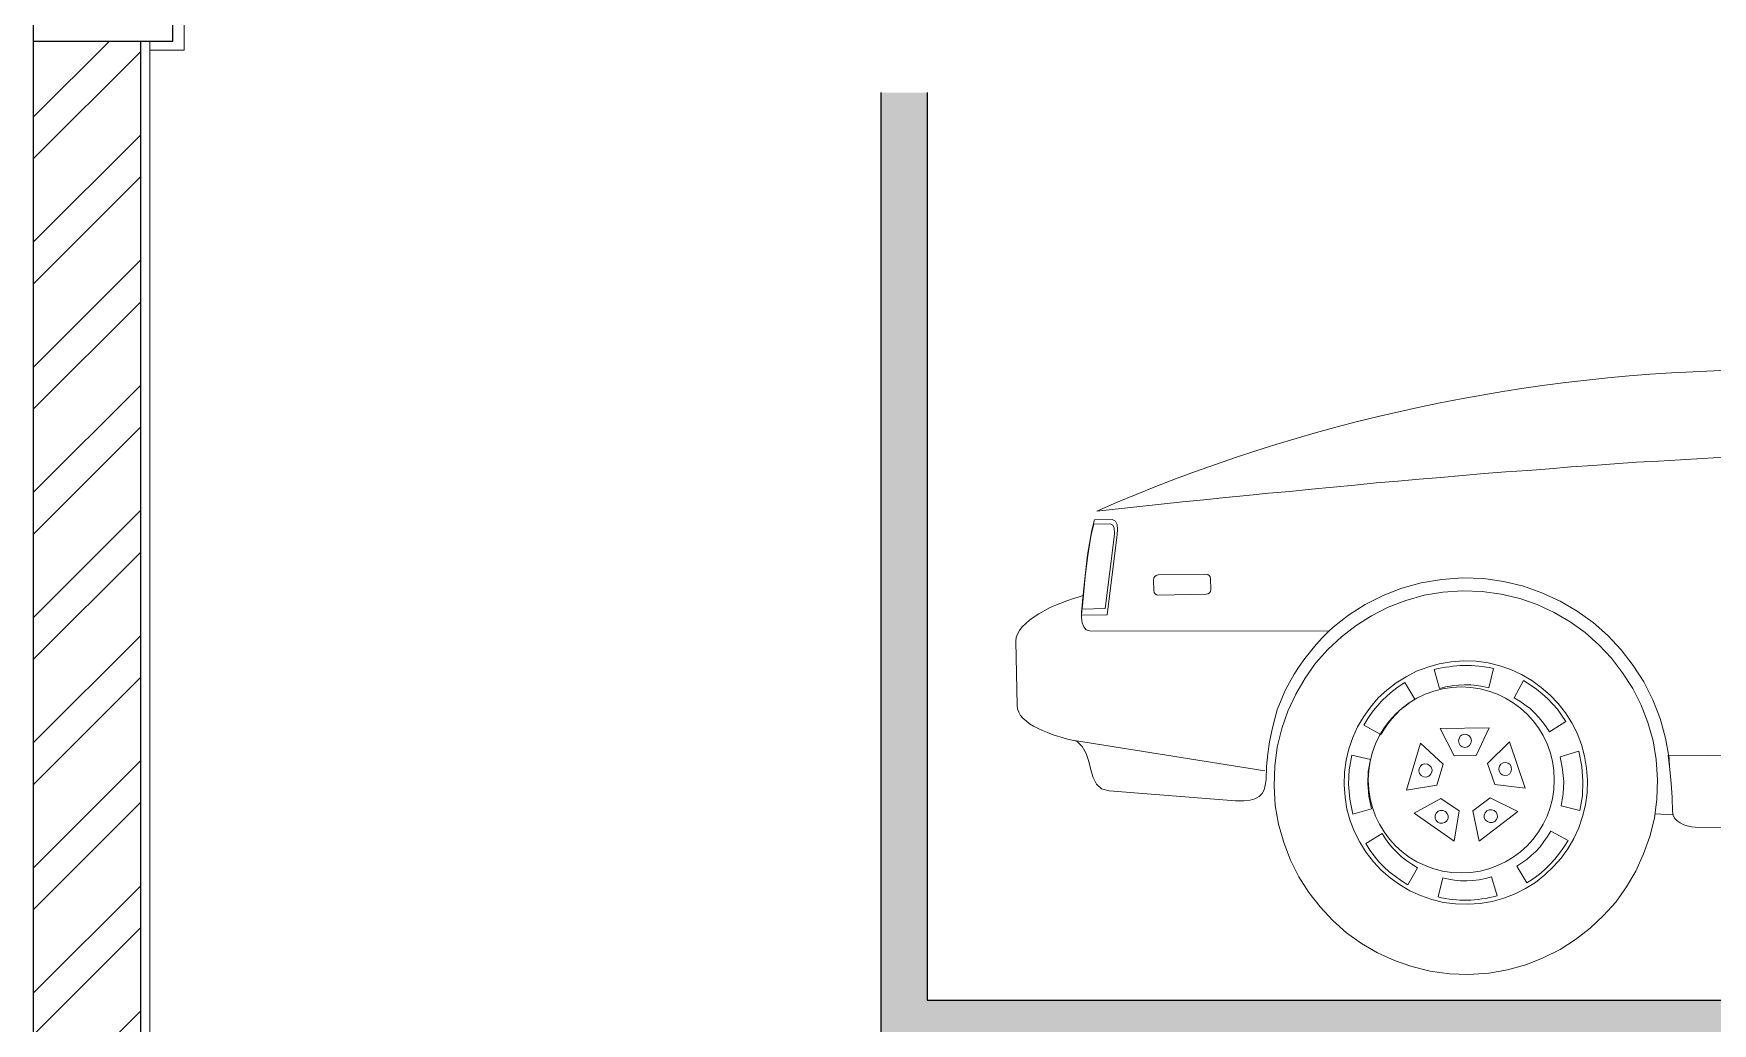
# Model space of a CAD drawing. Header units: metres. Extents: x 29392 to 32022, y 3934 to 33962.
# Drawn here: x 29707.879 to 29711.493, y 4060.292 to 4062.423 of the extents above; entities that cross this region are included whole.
import ezdxf

# ---------------------------------------------------------------- set-up
doc = ezdxf.new("R2010")
doc.units = ezdxf.units.M
for name, color, linetype, lineweight in [('finiture', 7, 'Continuous', 20), ('HATCH', 250, 'Continuous', 13), ('PLASTER', 252, 'Continuous', 15)]:
    doc.layers.add(name, color=color, linetype=linetype, lineweight=lineweight)

msp = doc.modelspace()

# ---------------------------------------------------------------- hatches: boundary and pattern name
at = {"transparency": 16777216}
h = msp.add_hatch(color=256, dxfattribs=at)
h.dxf.hatch_style = 1
h.paths.add_polyline_path([(29709.7027, 4062.2957), (29709.8027, 4062.2957), (29709.8027, 4060.3423), (29715.1139, 4060.3423), (29715.5864, 4060.2423), (29709.8027, 4060.2423), (29709.8027, 4058.1888), (29709.7027, 4058.1888)])
at = {"layer": 'HATCH', "transparency": 16777216}
h = msp.add_hatch(dxfattribs=at)
h.set_pattern_fill('ANSI32', color=256, scale=0.02)
h.set_pattern_definition([(45, (27323.3869, 3346.19325), (-0.134703842, 0.134703842), []), (45, (27323.4767, 3346.19325), (-0.134703842, 0.134703842), [])])
h.paths.add_polyline_path([(29708.1091, 4058.0388), (29707.8791, 4058.0388), (29707.8791, 4062.4068), (29708.1091, 4062.4068)])

# ---------------------------------------------------------------- linework, layer by layer
at = {"color": 252, "true_color": 0x939598, "transparency": 16777216}
msp.add_line((29707.8791, 4058.0388), (29707.8791, 4099.1868), dxfattribs=at)
at = {"transparency": 16777216}
for p, q in [((29707.8791, 4059.9568), (29707.8791, 4062.9568)), ((29708.1791, 4062.4068), (29708.1791, 4062.9568)), ((29707.8791, 4062.4068), (29708.1791, 4062.4068)), ((29708.1091, 4062.4068), (29708.1091, 4058.0388)), ((29709.7027, 4062.2957), (29709.7027, 4058.1888)), ((29709.8027, 4062.2957), (29709.8027, 4060.3423)), ((29709.8027, 4060.3423), (29715.1139, 4060.3423))]:
    msp.add_line(p, q, dxfattribs=at)
at = {"layer": 'finiture', "transparency": 16777216}
for p, q in [((29711.2827, 4061.4965), (29711.2361, 4061.4931)), ((29711.3299, 4061.5), (29711.2827, 4061.4965)), ((29711.3772, 4061.5028), (29711.3299, 4061.5)), ((29711.4245, 4061.5056), (29711.3772, 4061.5028)), ((29711.471, 4061.5084), (29711.4245, 4061.5056)), ((29711.5183, 4061.5112), (29711.471, 4061.5084)), ((29710.8157, 4061.4597), (29710.7691, 4061.4556)), ((29710.8622, 4061.4639), (29710.8157, 4061.4597)), ((29710.9088, 4061.4674), (29710.8622, 4061.4639)), ((29710.9554, 4061.4716), (29710.9088, 4061.4674)), ((29711.0019, 4061.4757), (29710.9554, 4061.4716)), ((29711.0485, 4061.4792), (29711.0019, 4061.4757)), ((29711.0957, 4061.4827), (29711.0485, 4061.4792)), ((29711.1423, 4061.4861), (29711.0957, 4061.4827)), ((29711.1889, 4061.4903), (29711.1423, 4061.4861)), ((29711.2361, 4061.4931), (29711.1889, 4061.4903)), ((29710.4452, 4061.4243), (29710.3987, 4061.4194)), ((29710.4911, 4061.4284), (29710.4452, 4061.4243)), ((29710.5377, 4061.4333), (29710.4911, 4061.4284)), ((29710.5836, 4061.4375), (29710.5377, 4061.4333)), ((29710.6301, 4061.4423), (29710.5836, 4061.4375)), ((29710.6767, 4061.4465), (29710.6301, 4061.4423)), ((29710.7232, 4061.4507), (29710.6767, 4061.4465)), ((29710.7691, 4061.4556), (29710.7232, 4061.4507)), ((29710.2138, 4061.3999), (29710.1679, 4061.3951)), ((29710.2604, 4061.4048), (29710.2138, 4061.3999)), ((29710.3062, 4061.4097), (29710.2604, 4061.4048)), ((29710.3528, 4061.4146), (29710.3062, 4061.4097)), ((29710.3987, 4061.4194), (29710.3528, 4061.4146)), ((29710.152, 4061.3256), (29710.1568, 4061.3513)), ((29710.1561, 4061.3443), (29710.1617, 4061.3666)), ((29710.1568, 4061.3513), (29710.1631, 4061.3763)), ((29710.1617, 4061.3666), (29710.1964, 4061.3673)), ((29710.1631, 4061.3763), (29710.2013, 4061.377)), ((29710.1964, 4061.3673), (29710.2027, 4061.3645)), ((29710.2013, 4061.377), (29710.2083, 4061.3736)), ((29710.2027, 4061.3645), (29710.2055, 4061.3583)), ((29710.2055, 4061.3583), (29710.2062, 4061.3485)), ((29710.2083, 4061.3736), (29710.2117, 4061.3659)), ((29710.2117, 4061.3659), (29710.2124, 4061.3555)), ((29710.2124, 4061.3555), (29710.2117, 4061.3443)), ((29710.1478, 4061.3006), (29710.152, 4061.3256)), ((29710.1485, 4061.2992), (29710.152, 4061.3221)), ((29710.152, 4061.3221), (29710.1561, 4061.3443)), ((29710.2055, 4061.3388), (29710.186, 4061.1852)), ((29710.2117, 4061.3443), (29710.1902, 4061.172)), ((29710.2062, 4061.3485), (29710.2055, 4061.3388)), ((29710.145, 4061.2748), (29710.1478, 4061.3006)), ((29710.1457, 4061.2762), (29710.1485, 4061.2992)), ((29710.1395, 4061.2227), (29710.1422, 4061.2491)), ((29710.1408, 4061.2304), (29710.1429, 4061.2533)), ((29710.1422, 4061.2491), (29710.145, 4061.2748)), ((29710.1429, 4061.2533), (29710.1457, 4061.2762)), ((29710.291, 4061.2512), (29710.2903, 4061.2471)), ((29710.2903, 4061.2471), (29710.291, 4061.2241)), ((29710.293, 4061.254), (29710.291, 4061.2512)), ((29710.2958, 4061.2561), (29710.293, 4061.254)), ((29710.3, 4061.2575), (29710.2958, 4061.2561)), ((29710.4028, 4061.2589), (29710.3, 4061.2575)), ((29710.407, 4061.2582), (29710.4028, 4061.2589)), ((29710.4098, 4061.2561), (29710.407, 4061.2582)), ((29710.4119, 4061.2533), (29710.4098, 4061.2561)), ((29710.4126, 4061.2491), (29710.4119, 4061.2533)), ((29710.4133, 4061.2262), (29710.4126, 4061.2491)), ((29710.9097, 4061.2481), (29710.8666, 4061.2407)), ((29710.9549, 4061.2511), (29710.9097, 4061.2481)), ((29711.0001, 4061.2496), (29710.9549, 4061.2511)), ((29711.0439, 4061.2436), (29711.0001, 4061.2496)), ((29711.0863, 4061.2332), (29711.0439, 4061.2436)), ((29710.1158, 4061.2061), (29710.1033, 4061.2019)), ((29710.1277, 4061.2095), (29710.1158, 4061.2061)), ((29710.1388, 4061.213), (29710.1277, 4061.2095)), ((29710.1367, 4061.1838), (29710.1388, 4061.2067)), ((29710.1374, 4061.197), (29710.1395, 4061.2227)), ((29710.1374, 4061.2026), (29710.1388, 4061.213)), ((29710.1388, 4061.2067), (29710.1408, 4061.2304)), ((29710.291, 4061.2241), (29710.2916, 4061.22)), ((29710.2916, 4061.22), (29710.2937, 4061.2172)), ((29710.2937, 4061.2172), (29710.2965, 4061.2151)), ((29710.2965, 4061.2151), (29710.3007, 4061.2144)), ((29710.3007, 4061.2144), (29710.4035, 4061.2165)), ((29710.4035, 4061.2165), (29710.4077, 4061.2172)), ((29710.4077, 4061.2172), (29710.4105, 4061.2193)), ((29710.4105, 4061.2193), (29710.4126, 4061.222)), ((29710.4126, 4061.222), (29710.4133, 4061.2262)), ((29710.7843, 4061.2132), (29710.7457, 4061.1939)), ((29710.8243, 4061.2288), (29710.7843, 4061.2132)), ((29710.8666, 4061.2407), (29710.8243, 4061.2288)), ((29710.8726, 4061.2137), (29710.833, 4061.2026)), ((29710.913, 4061.2206), (29710.8726, 4061.2137)), ((29710.9554, 4061.2234), (29710.913, 4061.2206)), ((29710.9977, 4061.222), (29710.9554, 4061.2234)), ((29711.0387, 4061.2165), (29710.9977, 4061.222)), ((29711.0784, 4061.2067), (29711.0387, 4061.2165)), ((29711.1159, 4061.1936), (29711.0784, 4061.2067)), ((29711.1262, 4061.2192), (29711.0863, 4061.2332)), ((29711.1655, 4061.2014), (29711.1262, 4061.2192)), ((29710.0435, 4061.1741), (29710.0331, 4061.1671)), ((29710.0547, 4061.1804), (29710.0435, 4061.1741)), ((29710.0665, 4061.1866), (29710.0547, 4061.1804)), ((29710.079, 4061.1922), (29710.0665, 4061.1866)), ((29710.0908, 4061.197), (29710.079, 4061.1922)), ((29710.1033, 4061.2019), (29710.0908, 4061.197)), ((29710.1353, 4061.1713), (29710.1374, 4061.197)), ((29710.1353, 4061.1782), (29710.1367, 4061.1908)), ((29710.1353, 4061.1657), (29710.1353, 4061.1782)), ((29710.1902, 4061.172), (29710.1353, 4061.1713)), ((29710.1367, 4061.1908), (29710.1374, 4061.2026)), ((29710.186, 4061.1852), (29710.1367, 4061.1838)), ((29710.71, 4061.1709), (29710.6768, 4061.1451)), ((29710.7457, 4061.1939), (29710.71, 4061.1709)), ((29710.7594, 4061.1699), (29710.726, 4061.1484)), ((29710.7955, 4061.188), (29710.7594, 4061.1699)), ((29710.833, 4061.2026), (29710.7955, 4061.188)), ((29711.1527, 4061.1769), (29711.1159, 4061.1936)), ((29711.1868, 4061.1567), (29711.1527, 4061.1769)), ((29711.2018, 4061.1799), (29711.1655, 4061.2014)), ((29711.2367, 4061.1554), (29711.2018, 4061.1799)), ((29710.0018, 4061.138), (29709.997, 4061.1303)), ((29710.0074, 4061.1456), (29710.0018, 4061.138)), ((29710.015, 4061.1532), (29710.0074, 4061.1456)), ((29710.0234, 4061.1602), (29710.015, 4061.1532)), ((29710.0331, 4061.1671), (29710.0234, 4061.1602)), ((29710.1367, 4061.1546), (29710.1353, 4061.1657)), ((29710.1401, 4061.1456), (29710.1367, 4061.1546)), ((29710.145, 4061.1394), (29710.1401, 4061.1456)), ((29710.1526, 4061.1372), (29710.145, 4061.1394)), ((29710.6676, 4061.1366), (29710.1526, 4061.1372)), ((29710.6537, 4061.1227), (29710.6676, 4061.1366)), ((29710.6768, 4061.1451), (29710.6676, 4061.1366)), ((29710.726, 4061.1484), (29710.6947, 4061.1241)), ((29711.2194, 4061.1338), (29711.1868, 4061.1567)), ((29711.2486, 4061.1074), (29711.2194, 4061.1338)), ((29711.268, 4061.127), (29711.2367, 4061.1554)), ((29709.9942, 4061.1227), (29709.9935, 4061.115)), ((29709.9935, 4061.115), (29709.9963, 4060.9767)), ((29709.997, 4061.1303), (29709.9942, 4061.1227)), ((29710.628, 4061.0928), (29710.6405, 4061.1081)), ((29710.6655, 4061.097), (29710.6391, 4061.0678)), ((29710.6405, 4061.1081), (29710.6537, 4061.1227)), ((29710.6947, 4061.1241), (29710.6655, 4061.097)), ((29711.2757, 4061.0782), (29711.2486, 4061.1074)), ((29711.2968, 4061.0961), (29711.268, 4061.127)), ((29710.5926, 4061.0441), (29710.6037, 4061.0608)), ((29710.6037, 4061.0608), (29710.6155, 4061.0775)), ((29710.6155, 4061.0775), (29710.628, 4061.0928)), ((29710.6391, 4061.0678), (29710.6162, 4061.0351)), ((29710.9053, 4061.0664), (29710.8803, 4061.0594)), ((29710.931, 4061.0705), (29710.9053, 4061.0664)), ((29710.9352, 4061.0615), (29710.9269, 4061.0601)), ((29710.9574, 4061.0726), (29710.931, 4061.0705)), ((29710.9429, 4061.0622), (29710.9352, 4061.0615)), ((29710.9505, 4061.0629), (29710.9429, 4061.0622)), ((29710.9588, 4061.0629), (29710.9505, 4061.0629)), ((29710.9845, 4061.0719), (29710.9574, 4061.0726)), ((29710.9665, 4061.0629), (29710.9588, 4061.0629)), ((29710.9741, 4061.0629), (29710.9665, 4061.0629)), ((29710.9825, 4061.0622), (29710.9741, 4061.0629)), ((29710.9901, 4061.0615), (29710.9825, 4061.0622)), ((29711.0102, 4061.0685), (29710.9845, 4061.0719)), ((29710.9977, 4061.0608), (29710.9901, 4061.0615)), ((29711.0061, 4061.0594), (29710.9977, 4061.0608)), ((29711.0353, 4061.0622), (29711.0102, 4061.0685)), ((29711.0596, 4061.0539), (29711.0353, 4061.0622)), ((29711.3, 4061.0469), (29711.2757, 4061.0782)), ((29711.3226, 4061.0629), (29711.2968, 4061.0961)), ((29711.3456, 4061.0272), (29711.3226, 4061.0629)), ((29710.5731, 4061.0073), (29710.5828, 4061.0261)), ((29710.5828, 4061.0261), (29710.5926, 4061.0441)), ((29710.6162, 4061.0351), (29710.5961, 4061.001)), ((29710.8122, 4061.0254), (29710.792, 4061.0094)), ((29710.8337, 4061.0386), (29710.8122, 4061.0254)), ((29710.831, 4061.0261), (29710.817, 4061.017)), ((29710.8525, 4060.9899), (29710.831, 4061.0261)), ((29710.856, 4061.0504), (29710.8337, 4061.0386)), ((29710.8803, 4061.0594), (29710.856, 4061.0504)), ((29710.9025, 4061.0559), (29710.8942, 4061.0539)), ((29710.8942, 4061.0539), (29710.906, 4061.0135)), ((29710.9109, 4061.0573), (29710.9025, 4061.0559)), ((29710.9185, 4061.0594), (29710.9109, 4061.0573)), ((29710.9269, 4061.0601), (29710.9185, 4061.0594)), ((29711.0137, 4061.058), (29711.0061, 4061.0594)), ((29711.0116, 4061.0149), (29711.0221, 4061.0559)), ((29711.0221, 4061.0559), (29711.0137, 4061.058)), ((29711.0825, 4061.0434), (29711.0596, 4061.0539)), ((29711.0867, 4061.0302), (29711.0666, 4060.9934)), ((29711.1048, 4061.0302), (29711.0825, 4061.0434)), ((29711.1006, 4061.0212), (29711.0867, 4061.0302)), ((29711.1249, 4061.0156), (29711.1048, 4061.0302)), ((29711.3216, 4061.0135), (29711.3, 4061.0469)), ((29711.3649, 4060.9886), (29711.3456, 4061.0272)), ((29710.5648, 4060.9878), (29710.5731, 4061.0073)), ((29710.5961, 4061.001), (29710.5794, 4060.9642)), ((29710.774, 4060.9927), (29710.7573, 4060.9733)), ((29710.792, 4061.0094), (29710.774, 4060.9927)), ((29710.7927, 4060.9976), (29710.7816, 4060.9864)), ((29710.8045, 4061.0073), (29710.7927, 4060.9976)), ((29710.817, 4061.017), (29710.8045, 4061.0073)), ((29710.8421, 4060.983), (29710.8525, 4060.9899)), ((29710.906, 4061.0135), (29710.9192, 4061.017)), ((29710.9192, 4061.017), (29710.9331, 4061.0191)), ((29710.9331, 4061.0191), (29710.9463, 4061.0205)), ((29710.9463, 4061.0205), (29710.9595, 4061.0212)), ((29710.9595, 4061.0212), (29710.9734, 4061.0212)), ((29710.9734, 4061.0212), (29710.9859, 4061.0198)), ((29710.9859, 4061.0198), (29710.9991, 4061.0177)), ((29710.9991, 4061.0177), (29711.0116, 4061.0149)), ((29711.0666, 4060.9934), (29711.0784, 4060.9858)), ((29711.1145, 4061.0115), (29711.1006, 4061.0212)), ((29711.127, 4061.0017), (29711.1145, 4061.0115)), ((29711.1437, 4060.999), (29711.1249, 4061.0156)), ((29711.1381, 4060.9913), (29711.127, 4061.0017)), ((29711.1492, 4060.9802), (29711.1381, 4060.9913)), ((29711.1611, 4060.9809), (29711.1437, 4060.999)), ((29711.3397, 4060.9774), (29711.3216, 4061.0135)), ((29711.3805, 4060.9486), (29711.3649, 4060.9886)), ((29709.9963, 4060.9767), (29709.997, 4060.9691)), ((29709.997, 4060.9691), (29709.9998, 4060.9621)), ((29709.9998, 4060.9621), (29710.0039, 4060.9552)), ((29710.0039, 4060.9552), (29710.0095, 4060.9489)), ((29710.5502, 4060.9454), (29710.5564, 4060.967)), ((29710.5564, 4060.967), (29710.5648, 4060.9878)), ((29710.5794, 4060.9642), (29710.5662, 4060.9267)), ((29710.7427, 4060.9531), (29710.7295, 4060.9309)), ((29710.7573, 4060.9733), (29710.7427, 4060.9531)), ((29710.7608, 4060.9621), (29710.7517, 4060.9489)), ((29710.7705, 4060.9746), (29710.7608, 4060.9621)), ((29710.7816, 4060.9864), (29710.7705, 4060.9746)), ((29710.8031, 4060.9482), (29710.8122, 4060.958)), ((29710.8122, 4060.958), (29710.8212, 4060.967)), ((29710.8212, 4060.967), (29710.8316, 4060.9753)), ((29710.8316, 4060.9753), (29710.8421, 4060.983)), ((29711.0784, 4060.9858), (29711.0895, 4060.9781)), ((29711.0895, 4060.9781), (29711.1006, 4060.9698)), ((29711.1006, 4060.9698), (29711.1103, 4060.9607)), ((29711.1103, 4060.9607), (29711.1194, 4060.951)), ((29711.1597, 4060.9684), (29711.1492, 4060.9802)), ((29711.1687, 4060.9559), (29711.1597, 4060.9684)), ((29711.1771, 4060.9607), (29711.1611, 4060.9809)), ((29711.1777, 4060.942), (29711.1687, 4060.9559)), ((29711.1903, 4060.9392), (29711.1771, 4060.9607)), ((29711.3543, 4060.9399), (29711.3397, 4060.9774)), ((29710.0095, 4060.9489), (29710.0158, 4060.9434)), ((29710.0158, 4060.9434), (29710.0234, 4060.9371)), ((29710.0234, 4060.9371), (29710.0317, 4060.9322)), ((29710.0317, 4060.9322), (29710.0415, 4060.9274)), ((29710.0415, 4060.9274), (29710.0512, 4060.9225)), ((29710.0512, 4060.9225), (29710.0616, 4060.9183)), ((29710.0616, 4060.9183), (29710.072, 4060.9142)), ((29710.5398, 4060.8982), (29710.5446, 4060.9218)), ((29710.5446, 4060.9218), (29710.5502, 4060.9454)), ((29710.5662, 4060.9267), (29710.5564, 4060.8871)), ((29710.7295, 4060.9309), (29710.7191, 4060.9079)), ((29710.7517, 4060.9489), (29710.7427, 4060.9343)), ((29710.7427, 4060.9343), (29710.7795, 4060.9142)), ((29710.7795, 4060.9142), (29710.7872, 4060.926)), ((29710.7872, 4060.926), (29710.7948, 4060.9371)), ((29710.7948, 4060.9371), (29710.8031, 4060.9482)), ((29710.9074, 4060.9274), (29711.0124, 4060.9288)), ((29710.9373, 4060.8683), (29710.9074, 4060.9274)), ((29711.0124, 4060.9288), (29710.9845, 4060.869)), ((29711.1194, 4060.951), (29711.1277, 4060.9413)), ((29711.1277, 4060.9413), (29711.1353, 4060.9309)), ((29711.1353, 4060.9309), (29711.1423, 4060.9197)), ((29711.1423, 4060.9197), (29711.1777, 4060.942)), ((29711.2021, 4060.9169), (29711.1903, 4060.9392)), ((29711.2111, 4060.8926), (29711.2021, 4060.9169)), ((29711.3654, 4060.9003), (29711.3543, 4060.9399)), ((29711.3923, 4060.9064), (29711.3805, 4060.9486)), ((29710.072, 4060.9142), (29710.0832, 4060.9107)), ((29710.0832, 4060.9107), (29710.0936, 4060.9079)), ((29710.0936, 4060.9079), (29710.1047, 4060.9044)), ((29710.1047, 4060.9044), (29710.1151, 4060.9017)), ((29710.1151, 4060.9017), (29710.1249, 4060.8996)), ((29710.12, 4060.901), (29710.53, 4060.8356)), ((29710.1249, 4060.8996), (29710.1367, 4060.8885)), ((29710.1367, 4060.8885), (29710.145, 4060.8732)), ((29710.5363, 4060.8725), (29710.5398, 4060.8982)), ((29710.5564, 4060.8871), (29710.5509, 4060.8461)), ((29710.7107, 4060.8836), (29710.7045, 4060.8586)), ((29710.7191, 4060.9079), (29710.7107, 4060.8836)), ((29710.8344, 4060.7946), (29710.865, 4060.8954)), ((29710.865, 4060.8954), (29710.9136, 4060.8502)), ((29710.9477, 4060.9058), (29710.9463, 4060.9003)), ((29710.9463, 4060.9003), (29710.9477, 4060.8947)), ((29710.9505, 4060.9107), (29710.9477, 4060.9058)), ((29710.9477, 4060.8947), (29710.9505, 4060.8905)), ((29710.9547, 4060.9135), (29710.9505, 4060.9107)), ((29710.9505, 4060.8905), (29710.9547, 4060.8878)), ((29710.9602, 4060.9149), (29710.9547, 4060.9135)), ((29710.9547, 4060.8878), (29710.9602, 4060.8864)), ((29710.9658, 4060.9135), (29710.9602, 4060.9149)), ((29710.9602, 4060.8864), (29710.9658, 4060.8878)), ((29710.97, 4060.9107), (29710.9658, 4060.9135)), ((29710.9658, 4060.8878), (29710.9706, 4060.8905)), ((29710.9734, 4060.9065), (29710.97, 4060.9107)), ((29710.9706, 4060.8905), (29710.9734, 4060.8954)), ((29710.9748, 4060.901), (29710.9734, 4060.9065)), ((29710.9734, 4060.8954), (29710.9748, 4060.901)), ((29711.0089, 4060.8516), (29711.0561, 4060.8982)), ((29711.0561, 4060.8982), (29711.0902, 4060.7988)), ((29711.2181, 4060.8676), (29711.2111, 4060.8926)), ((29711.3723, 4060.86), (29711.3654, 4060.9003)), ((29711.3998, 4060.8632), (29711.3923, 4060.9064)), ((29710.145, 4060.8732), (29710.1506, 4060.8558)), ((29710.1506, 4060.8558), (29710.1554, 4060.8384)), ((29710.5328, 4060.8169), (29710.5335, 4060.8454)), ((29710.5335, 4060.8454), (29710.5363, 4060.8725)), ((29710.5509, 4060.8461), (29710.5495, 4060.8037)), ((29710.7045, 4060.8586), (29710.701, 4060.8329)), ((29710.717, 4060.8697), (29710.7114, 4060.8384)), ((29710.7573, 4060.86), (29710.717, 4060.8697)), ((29710.7524, 4060.8343), (29710.7573, 4060.86)), ((29710.865, 4060.8461), (29710.8622, 4060.8412)), ((29710.8685, 4060.8496), (29710.865, 4060.8461)), ((29710.874, 4060.8509), (29710.8685, 4060.8496)), ((29710.8796, 4060.8502), (29710.874, 4060.8509)), ((29710.8845, 4060.8474), (29710.8796, 4060.8502)), ((29710.8879, 4060.844), (29710.8845, 4060.8474)), ((29710.89, 4060.8384), (29710.8879, 4060.844)), ((29710.9136, 4060.8502), (29710.8998, 4060.8051)), ((29710.9845, 4060.869), (29710.9373, 4060.8683)), ((29711.0249, 4060.8064), (29711.0089, 4060.8516)), ((29711.0346, 4060.8461), (29711.0332, 4060.8405)), ((29711.0381, 4060.8502), (29711.0346, 4060.8461)), ((29711.0429, 4060.853), (29711.0381, 4060.8502)), ((29711.0485, 4060.8537), (29711.0429, 4060.853)), ((29711.0533, 4060.8523), (29711.0485, 4060.8537)), ((29711.0575, 4060.8496), (29711.0533, 4060.8523)), ((29711.0603, 4060.8447), (29711.0575, 4060.8496)), ((29711.061, 4060.8391), (29711.0603, 4060.8447)), ((29711.2056, 4060.878), (29711.1652, 4060.8662)), ((29711.1652, 4060.8662), (29711.1708, 4060.8391)), ((29711.2118, 4060.8454), (29711.2056, 4060.878)), ((29711.2146, 4060.8134), (29711.2118, 4060.8454)), ((29711.2222, 4060.8419), (29711.2181, 4060.8676)), ((29711.3751, 4060.8176), (29711.3723, 4060.86)), ((29713.4391, 4060.8551), (29711.398, 4060.8697)), ((29711.398, 4060.8697), (29711.4015, 4060.8391)), ((29711.4012, 4060.8422), (29711.3998, 4060.8632)), ((29710.1554, 4060.8384), (29710.1603, 4060.8217)), ((29710.1603, 4060.8217), (29710.1673, 4060.8072)), ((29710.5307, 4060.8051), (29710.5328, 4060.8169)), ((29710.701, 4060.8329), (29710.7003, 4060.8058)), ((29710.7114, 4060.8384), (29710.71, 4060.8072)), ((29710.7517, 4060.8085), (29710.7524, 4060.8343)), ((29710.7538, 4060.7814), (29710.7517, 4060.8085)), ((29710.8622, 4060.8412), (29710.8615, 4060.8356)), ((29710.8615, 4060.8356), (29710.8629, 4060.8301)), ((29710.8629, 4060.8301), (29710.8664, 4060.8259)), ((29710.8664, 4060.8259), (29710.8713, 4060.8231)), ((29710.8713, 4060.8231), (29710.8768, 4060.8224)), ((29710.8768, 4060.8224), (29710.8824, 4060.8245)), ((29710.8824, 4060.8245), (29710.8865, 4060.828)), ((29710.8865, 4060.828), (29710.8893, 4060.8329)), ((29710.8893, 4060.8329), (29710.89, 4060.8384)), ((29711.0332, 4060.8405), (29711.0339, 4060.8349)), ((29711.0339, 4060.8349), (29711.0367, 4060.8301)), ((29711.0367, 4060.8301), (29711.0408, 4060.8273)), ((29711.0408, 4060.8273), (29711.0464, 4060.8259)), ((29711.0464, 4060.8259), (29711.052, 4060.8266)), ((29711.052, 4060.8266), (29711.0568, 4060.8294)), ((29711.0568, 4060.8294), (29711.0596, 4060.8336)), ((29711.0596, 4060.8336), (29711.061, 4060.8391)), ((29711.1708, 4060.8391), (29711.1736, 4060.8127)), ((29711.1736, 4060.8127), (29711.1722, 4060.7863)), ((29711.2139, 4060.7821), (29711.2146, 4060.8134)), ((29711.2243, 4060.8155), (29711.2222, 4060.8419)), ((29711.2236, 4060.7884), (29711.2243, 4060.8155)), ((29711.3737, 4060.7752), (29711.3751, 4060.8176)), ((29711.4015, 4060.8391), (29711.4043, 4060.8092)), ((29711.4043, 4060.8092), (29711.4064, 4060.7787)), ((29710.1673, 4060.8072), (29710.1784, 4060.7974)), ((29710.1784, 4060.7974), (29710.1944, 4060.7926)), ((29710.1944, 4060.7926), (29710.4668, 4060.771)), ((29710.4842, 4060.771), (29710.4981, 4060.7731)), ((29710.4981, 4060.7731), (29710.5085, 4060.7759)), ((29710.5085, 4060.7759), (29710.5175, 4060.7807)), ((29710.5175, 4060.7807), (29710.5238, 4060.787)), ((29710.5238, 4060.787), (29710.528, 4060.7953)), ((29710.528, 4060.7953), (29710.5307, 4060.8051)), ((29710.5495, 4060.8037), (29710.5523, 4060.7613)), ((29710.7003, 4060.8058), (29710.7024, 4060.7793)), ((29710.7024, 4060.7793), (29710.7065, 4060.7537)), ((29710.71, 4060.8072), (29710.7128, 4060.7752)), ((29710.7128, 4060.7752), (29710.7191, 4060.7425)), ((29710.7594, 4060.7543), (29710.7538, 4060.7814)), ((29710.8998, 4060.8051), (29710.8344, 4060.7946)), ((29710.8511, 4060.7446), (29710.9088, 4060.7766)), ((29710.9088, 4060.7766), (29710.9477, 4060.7495)), ((29710.9776, 4060.7495), (29711.0151, 4060.7779)), ((29711.0151, 4060.7779), (29711.0742, 4060.7481)), ((29711.0902, 4060.7988), (29711.0249, 4060.8064)), ((29711.1722, 4060.7863), (29711.1673, 4060.7606)), ((29711.2076, 4060.7509), (29711.2139, 4060.7821)), ((29711.2201, 4060.7627), (29711.2236, 4060.7884)), ((29711.3682, 4060.7342), (29711.3737, 4060.7752)), ((29711.4064, 4060.7787), (29711.4071, 4060.7481)), ((29710.4668, 4060.771), (29710.4842, 4060.771)), ((29710.5523, 4060.7613), (29710.5592, 4060.721)), ((29710.7065, 4060.7537), (29710.7135, 4060.7286)), ((29710.7191, 4060.7425), (29710.7594, 4060.7543)), ((29710.9373, 4060.6842), (29710.8511, 4060.7446)), ((29710.8984, 4060.7446), (29710.8963, 4060.7398)), ((29710.8963, 4060.7398), (29710.8963, 4060.7342)), ((29710.9025, 4060.7488), (29710.8984, 4060.7446)), ((29710.9074, 4060.7509), (29710.9025, 4060.7488)), ((29710.913, 4060.7502), (29710.9074, 4060.7509)), ((29710.9185, 4060.7481), (29710.913, 4060.7502)), ((29710.922, 4060.7439), (29710.9185, 4060.7481)), ((29710.9241, 4060.7391), (29710.922, 4060.7439)), ((29710.9241, 4060.7335), (29710.9241, 4060.7391)), ((29710.9477, 4060.7495), (29710.9373, 4060.6842)), ((29710.9908, 4060.6848), (29710.9776, 4060.7495)), ((29711.0742, 4060.7481), (29710.9908, 4060.6848)), ((29711.004, 4060.7453), (29711.0019, 4060.7405)), ((29711.0019, 4060.7405), (29711.0019, 4060.7349)), ((29711.0075, 4060.7495), (29711.004, 4060.7453)), ((29711.0124, 4060.7523), (29711.0075, 4060.7495)), ((29711.0179, 4060.7523), (29711.0124, 4060.7523)), ((29711.0235, 4060.7502), (29711.0179, 4060.7523)), ((29711.0276, 4060.7467), (29711.0235, 4060.7502)), ((29711.0297, 4060.7418), (29711.0276, 4060.7467)), ((29711.0283, 4060.7314), (29711.0304, 4060.7363)), ((29711.0304, 4060.7363), (29711.0297, 4060.7418)), ((29711.1673, 4060.7606), (29711.2076, 4060.7509)), ((29711.2056, 4060.7133), (29711.2139, 4060.7377)), ((29711.2139, 4060.7377), (29711.2201, 4060.7627)), ((29711.4084, 4060.7409), (29711.3694, 4060.7431)), ((29711.4071, 4060.7481), (29711.4085, 4060.7405)), ((29711.4085, 4060.7405), (29711.4119, 4060.7342)), ((29710.5592, 4060.721), (29710.5703, 4060.6814)), ((29710.7135, 4060.7286), (29710.7225, 4060.7043)), ((29710.7225, 4060.7043), (29710.7344, 4060.6821)), ((29710.7823, 4060.7008), (29710.7469, 4060.6793)), ((29710.7893, 4060.6897), (29710.7823, 4060.7008)), ((29710.8963, 4060.7342), (29710.8984, 4060.7293)), ((29710.8984, 4060.7293), (29710.9018, 4060.7252)), ((29710.9018, 4060.7252), (29710.9067, 4060.7231)), ((29710.9067, 4060.7231), (29710.9123, 4060.7231)), ((29710.9123, 4060.7231), (29710.9171, 4060.7245)), ((29710.9171, 4060.7245), (29710.9213, 4060.7286)), ((29710.9213, 4060.7286), (29710.9241, 4060.7335)), ((29711.0019, 4060.7349), (29711.0047, 4060.73)), ((29711.0047, 4060.73), (29711.0089, 4060.7266)), ((29711.0089, 4060.7266), (29711.0144, 4060.7245)), ((29711.0144, 4060.7245), (29711.02, 4060.7245)), ((29711.02, 4060.7245), (29711.0249, 4060.7272)), ((29711.0249, 4060.7272), (29711.0283, 4060.7314)), ((29711.1451, 4060.7064), (29711.1381, 4060.6946)), ((29711.1826, 4060.6862), (29711.1451, 4060.7064)), ((29711.1951, 4060.6904), (29711.2056, 4060.7133)), ((29711.3584, 4060.6946), (29711.3682, 4060.7342)), ((29711.4119, 4060.7342), (29711.4175, 4060.728)), ((29711.4175, 4060.728), (29711.4238, 4060.7238)), ((29711.4238, 4060.7238), (29711.4314, 4060.7196)), ((29711.4314, 4060.7196), (29711.439, 4060.7175)), ((29711.439, 4060.7175), (29711.4481, 4060.7154)), ((29711.4481, 4060.7154), (29711.4564, 4060.7147)), ((29711.4564, 4060.7147), (29713.5545, 4060.6988)), ((29710.5703, 4060.6814), (29710.5849, 4060.6438)), ((29710.7344, 4060.6821), (29710.7475, 4060.6605)), ((29710.7469, 4060.6793), (29710.7559, 4060.6654)), ((29710.7559, 4060.6654), (29710.7649, 4060.6529)), ((29710.7969, 4060.6793), (29710.7893, 4060.6897)), ((29710.8052, 4060.6696), (29710.7969, 4060.6793)), ((29710.8143, 4060.6598), (29710.8052, 4060.6696)), ((29711.1221, 4060.6723), (29711.1131, 4060.6626)), ((29711.1305, 4060.6835), (29711.1221, 4060.6723)), ((29711.1381, 4060.6946), (29711.1305, 4060.6835)), ((29711.1638, 4060.6585), (29711.1736, 4060.6717)), ((29711.1673, 4060.648), (29711.1819, 4060.6682)), ((29711.1736, 4060.6717), (29711.1826, 4060.6862)), ((29711.1819, 4060.6682), (29711.1951, 4060.6904)), ((29711.3452, 4060.6571), (29711.3584, 4060.6946)), ((29710.5849, 4060.6438), (29710.603, 4060.6077)), ((29710.7475, 4060.6605), (29710.7635, 4060.6404)), ((29710.7635, 4060.6404), (29710.7802, 4060.6223)), ((29710.7649, 4060.6529), (29710.7754, 4060.6404)), ((29710.7754, 4060.6404), (29710.7858, 4060.6293)), ((29710.7858, 4060.6293), (29710.7976, 4060.6188)), ((29710.824, 4060.6508), (29710.8143, 4060.6598)), ((29710.8351, 4060.6425), (29710.824, 4060.6508)), ((29710.8463, 4060.6348), (29710.8351, 4060.6425)), ((29710.8379, 4060.5904), (29710.8581, 4060.6272)), ((29710.8581, 4060.6272), (29710.8463, 4060.6348)), ((29711.0832, 4060.6376), (29711.0721, 4060.6306)), ((29711.0721, 4060.6306), (29711.0937, 4060.5945)), ((29711.0937, 4060.6452), (29711.0832, 4060.6376)), ((29711.1034, 4060.6536), (29711.0937, 4060.6452)), ((29711.1131, 4060.6626), (29711.1034, 4060.6536)), ((29711.1319, 4060.623), (29711.143, 4060.6341)), ((29711.1326, 4060.6119), (29711.1506, 4060.6293)), ((29711.143, 4060.6341), (29711.1541, 4060.6459)), ((29711.1506, 4060.6293), (29711.1673, 4060.648)), ((29711.1541, 4060.6459), (29711.1638, 4060.6585)), ((29711.3285, 4060.6202), (29711.3452, 4060.6571)), ((29710.603, 4060.6077), (29710.6246, 4060.5744)), ((29710.7802, 4060.6223), (29710.7997, 4060.6056)), ((29710.7976, 4060.6188), (29710.8101, 4060.6091)), ((29710.7997, 4060.6056), (29710.8198, 4060.591)), ((29710.8101, 4060.6091), (29710.824, 4060.5994)), ((29710.8198, 4060.591), (29710.8421, 4060.5778)), ((29710.824, 4060.5994), (29710.8379, 4060.5904)), ((29710.913, 4060.6056), (29710.9025, 4060.5646)), ((29710.9255, 4060.6029), (29710.913, 4060.6056)), ((29710.938, 4060.6008), (29710.9255, 4060.6029)), ((29710.9512, 4060.5994), (29710.938, 4060.6008)), ((29710.9644, 4060.5994), (29710.9512, 4060.5994)), ((29710.9776, 4060.6001), (29710.9644, 4060.5994)), ((29710.9908, 4060.6015), (29710.9776, 4060.6001)), ((29711.0047, 4060.6042), (29710.9908, 4060.6015)), ((29711.0179, 4060.6077), (29711.0047, 4060.6042)), ((29711.0297, 4060.5667), (29711.0179, 4060.6077)), ((29711.0909, 4060.5827), (29711.1124, 4060.5959)), ((29711.0937, 4060.5945), (29711.1076, 4060.6035)), ((29711.1076, 4060.6035), (29711.1201, 4060.6126)), ((29711.1124, 4060.5959), (29711.1326, 4060.6119)), ((29711.1201, 4060.6126), (29711.1319, 4060.623)), ((29711.3084, 4060.5862), (29711.3285, 4060.6202)), ((29710.6246, 4060.5744), (29710.6489, 4060.5431)), ((29710.8421, 4060.5778), (29710.865, 4060.5674)), ((29710.865, 4060.5674), (29710.8893, 4060.5591)), ((29710.8893, 4060.5591), (29710.9144, 4060.5528)), ((29710.9025, 4060.5646), (29710.9102, 4060.5625)), ((29710.9102, 4060.5625), (29710.9185, 4060.5611)), ((29710.9185, 4060.5611), (29710.9262, 4060.5598)), ((29710.9262, 4060.5598), (29710.9338, 4060.5591)), ((29710.9338, 4060.5591), (29710.9421, 4060.5584)), ((29710.9421, 4060.5584), (29710.9498, 4060.5577)), ((29710.9498, 4060.5577), (29710.9574, 4060.5577)), ((29710.9574, 4060.5577), (29710.9651, 4060.5577)), ((29710.9651, 4060.5577), (29710.9734, 4060.5577)), ((29710.9734, 4060.5577), (29710.9811, 4060.5584)), ((29710.9811, 4060.5584), (29710.9887, 4060.5591)), ((29710.9887, 4060.5591), (29710.9971, 4060.5605)), ((29710.9936, 4060.5507), (29711.0193, 4060.5549)), ((29710.9971, 4060.5605), (29711.0054, 4060.5611)), ((29711.0054, 4060.5611), (29711.013, 4060.5632)), ((29711.013, 4060.5632), (29711.0214, 4060.5646)), ((29711.0193, 4060.5549), (29711.0443, 4060.5619)), ((29711.0214, 4060.5646), (29711.0297, 4060.5667)), ((29711.0443, 4060.5619), (29711.0686, 4060.5709)), ((29711.0686, 4060.5709), (29711.0909, 4060.5827)), ((29711.2855, 4060.5535), (29711.3084, 4060.5862)), ((29710.6489, 4060.5431), (29710.676, 4060.5139)), ((29710.9144, 4060.5528), (29710.9401, 4060.5493)), ((29710.9401, 4060.5493), (29710.9672, 4060.5486)), ((29710.9672, 4060.5486), (29710.9936, 4060.5507)), ((29711.2299, 4060.4972), (29711.2591, 4060.5243)), ((29711.2591, 4060.5243), (29711.2855, 4060.5535)), ((29710.676, 4060.5139), (29710.7052, 4060.4875)), ((29710.7052, 4060.4875), (29710.7378, 4060.4645)), ((29711.1986, 4060.4729), (29711.2299, 4060.4972)), ((29710.7378, 4060.4645), (29710.7719, 4060.4444)), ((29711.1291, 4060.4333), (29711.1652, 4060.4514)), ((29711.1652, 4060.4514), (29711.1986, 4060.4729)), ((29710.7719, 4060.4444), (29710.8087, 4060.4277)), ((29710.8087, 4060.4277), (29710.8463, 4060.4145)), ((29710.8463, 4060.4145), (29710.8859, 4060.4048)), ((29711.052, 4060.4076), (29711.0916, 4060.4187)), ((29711.0916, 4060.4187), (29711.1291, 4060.4333)), ((29710.8859, 4060.4048), (29710.9269, 4060.3992)), ((29710.9269, 4060.3992), (29710.9692, 4060.3978)), ((29710.9692, 4060.3978), (29711.0116, 4060.4006)), ((29711.0116, 4060.4006), (29711.052, 4060.4076))]:
    msp.add_line(p, q, dxfattribs=at)
msp.add_circle((29710.9527, 4060.8163), 0.2002, dxfattribs=at)
msp.add_arc((29711.6215, 4058.0699), 3.629, 90.5266, 113.6119, dxfattribs=at)
at = {"layer": 'PLASTER', "transparency": 16777216}
for p, q in [((29708.2031, 4062.3868), (29708.2031, 4062.9568)), ((29708.1291, 4058.0388), (29708.1291, 4062.4068)), ((29708.1291, 4062.4068), (29708.1291, 4062.3868)), ((29708.1291, 4062.3868), (29708.2031, 4062.3868))]:
    msp.add_line(p, q, dxfattribs=at)

doc.saveas('drawing.dxf')
